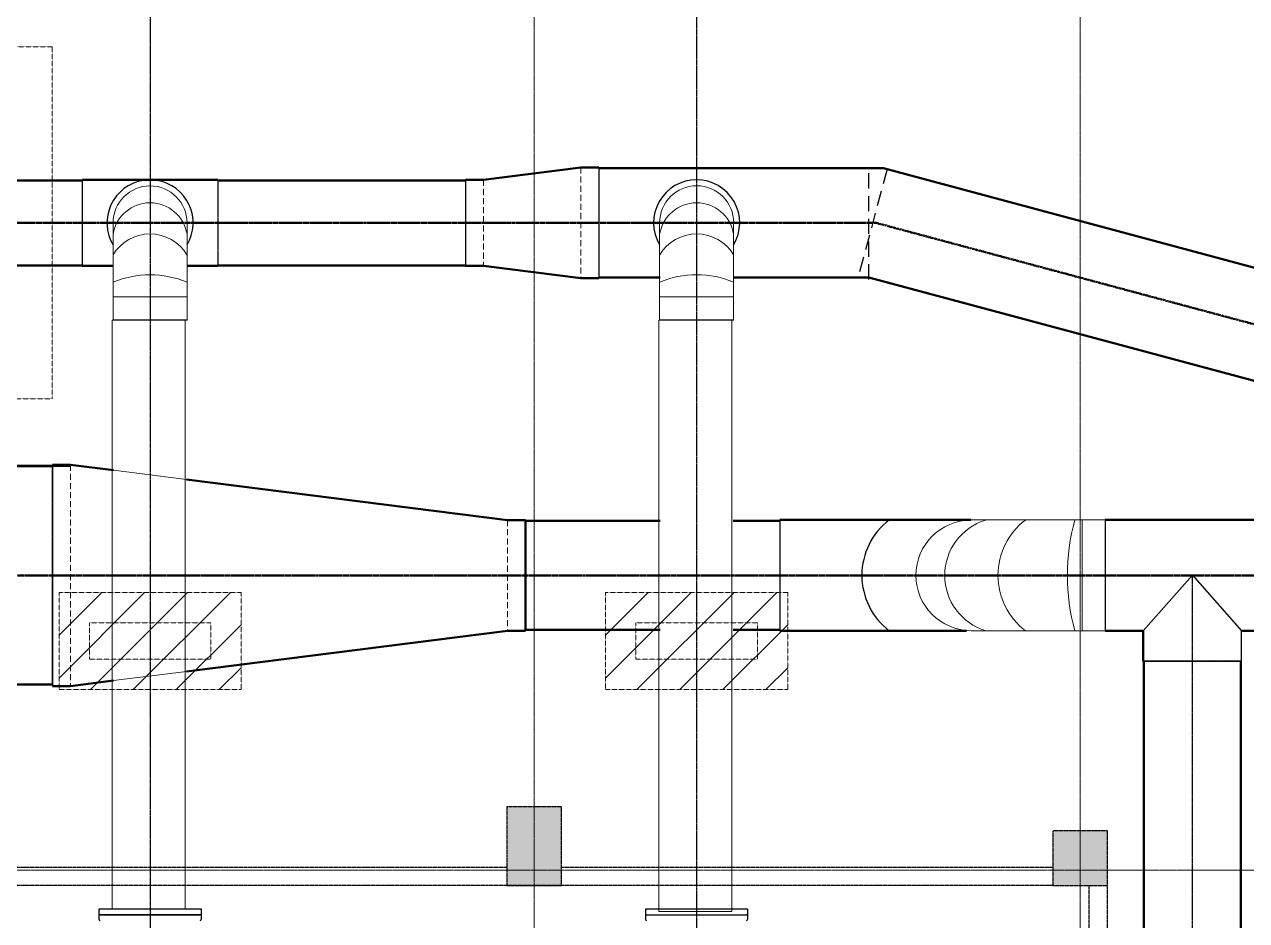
# Model space of a CAD drawing. Header units: inches. Extents: x 0 to 235202, y 0 to 184293.
# Drawn here: x 177803 to 187873, y 133027 to 140413 of the extents above; entities that cross this region are included whole.
import ezdxf
from ezdxf.enums import TextEntityAlignment as Align

# ---------------------------------------------------------------- set-up
doc = ezdxf.new("R2010")
doc.units = ezdxf.units.IN
doc.header["$MEASUREMENT"] = 0
for name, pattern in [('CENTER', [2, 1.25, -0.25, 0.25, -0.25]), ('HIDDEN', [0.375, 0.25, -0.125]), ('PHANTOM2', [1.25, 0.625, -0.125, 0.125, -0.125, 0.125, -0.125])]:
    doc.linetypes.add(name, pattern=pattern)
for name, color, linetype, lineweight in [('.5', 8, 'Continuous', 0), ('DIM', 251, 'Continuous', 0), ('hid', 8, 'HIDDEN', 0)]:
    doc.layers.add(name, color=color, linetype=linetype, lineweight=lineweight)
for name, color, linetype in [('2', 2, 'HIDDEN'), ('GRID_TXT45', 4, 'Continuous'), ('M-X-BKGD', 8, 'Continuous'), ('steel elbow 90deg', 3, 'Continuous'), ('steel reducer', 2, 'Continuous'), ('steel tee', 3, 'Continuous'), ('text', 3, 'Continuous'), ('WINDOW ELEV', 3, 'Continuous')]:
    doc.layers.add(name, color=color, linetype=linetype)
doc.styles.add('SIMPLEX', font='simplex.shx')
doc.styles.get("Standard").update_dxf_attribs({"font": 'arial.ttf'})
doc.linetypes.add('FENCE_LINE', pattern='A,0.5,-0.1,["X",Standard,S=0.1,R=0,X=-0.02,Y=-0.05],-0.1', length=0.7)

# ---------------------------------------------------------------- blocks, each defined once
blk = doc.blocks.new('FLOOR PLAN REV 2')
at = {"layer": 'DIM', "linetype": 'HIDDEN', "lineweight": 25, "ltscale": 10}
for points in [[(107752, 233142), (107302, 233142), (107302, 233792), (107752, 233792)], [(112252, 233592), (111802, 233592), (111802, 233142), (112252, 233142)]]:
    blk.add_hatch(color=8, dxfattribs=at).paths.add_polyline_path(points)
at = {"layer": '.5', "color": 8, "linetype": 'CENTER', "ltscale": 10}
for p, q in [((107527, 216571), (107527, 247856)), ((112027, 216571), (112027, 247856)), ((118917, 233269), (54403, 233269))]:
    blk.add_line(p, q, dxfattribs=at)
at = {"color": 8, "linetype": 'PHANTOM2', "ltscale": 20}
for p, q in [((104363, 246038), (104363, 222993)), ((108867, 246070), (108867, 225555)), ((112952, 225555), (112952, 235699))]:
    blk.add_line(p, q, dxfattribs=at)
at = {"color": 8}
for p, q in [((103943, 232901), (103943, 232951)), ((103943, 232951), (104783, 232951)), ((104783, 232951), (104783, 232901)), ((108447, 232899), (108447, 232951)), ((108447, 232951), (109287, 232951)), ((109287, 232951), (109287, 232899)), ((104783, 232901), (103943, 232901)), ((109287, 232899), (108447, 232899))]:
    blk.add_line(p, q, dxfattribs=at)
at = {"color": 8, "lineweight": -3, "ltscale": 5}
for p, q in [((103943, 232861), (103943, 232894)), ((103950, 232901), (104776, 232901)), ((104783, 232894), (104783, 232861)), ((108447, 232861), (108447, 232894)), ((108454, 232901), (109279, 232901)), ((109287, 232894), (109287, 232861))]:
    blk.add_line(p, q, dxfattribs=at)
for centre, start, end in [((103950, 232894), 90, 180), ((103950, 232861), 180, 270), ((104776, 232894), 360, 90), ((104776, 232861), 270, 0), ((108454, 232894), 90, 180), ((108454, 232861), 180, 270), ((109279, 232894), 360, 90), ((109279, 232861), 270, 0)]:
    blk.add_arc(centre, 7.24, start, end, dxfattribs=at)
at = {"layer": '2', "color": 8}
for p, q in [((103803, 238959), (103803, 238259)), ((104923, 238959), (104923, 238250)), ((106962, 238959), (106962, 238259)), ((108062, 239054), (108062, 238154)), ((103558, 234798), (103558, 236598)), ((109553, 236149), (109553, 235249)), ((112232, 236150), (112232, 235249)), ((113352, 234992), (112552, 234992))]:
    blk.add_line(p, q, dxfattribs=at)
at = {"layer": 'DIM', "color": 8, "linetype": 'HIDDEN', "ltscale": 7}
for p, q in [((101157, 240054), (103557, 240054)), ((103557, 240054), (103557, 237154)), ((103557, 237154), (101157, 237154)), ((105113, 235557), (103613, 235557)), ((103613, 235557), (103613, 234757)), ((105113, 234757), (105113, 235557)), ((109617, 235557), (108117, 235557)), ((108117, 235557), (108117, 234757)), ((109617, 234757), (109617, 235557)), ((104863, 235307), (103863, 235307)), ((103863, 235307), (103863, 235007)), ((104863, 235007), (104863, 235307)), ((109367, 235307), (108367, 235307)), ((108367, 235307), (108367, 235007)), ((109367, 235007), (109367, 235307)), ((103863, 235007), (104863, 235007)), ((108367, 235007), (109367, 235007)), ((103613, 234757), (105113, 234757)), ((108117, 234757), (109617, 234757))]:
    blk.add_line(p, q, dxfattribs=at)
at = {"layer": 'DIM', "color": 8, "lineweight": 50}
for p, q in [((107112, 238959), (107912, 239061)), ((108062, 239061), (107912, 239061)), ((104923, 238959), (103803, 238959)), ((107112, 238959), (106962, 238959)), ((108062, 239054), (110406, 239054)), ((110406, 239054), (113648, 238184)), ((103803, 238954), (102257, 238954)), ((106962, 238954), (104923, 238954)), ((103803, 238254), (102257, 238254)), ((106962, 238254), (104923, 238254)), ((103803, 238250), (104058, 238250)), ((104668, 238250), (104923, 238250)), ((107112, 238250), (106962, 238250)), ((107112, 238250), (107912, 238148)), ((108567, 238154), (108062, 238154)), ((109167, 238154), (110287, 238154)), ((110287, 238154), (113583, 237270)), ((108062, 238148), (107912, 238148)), ((99967, 236601), (103708, 236601)), ((101958, 236598), (103558, 236598)), ((103558, 236610), (103708, 236610)), ((104063, 236565), (103708, 236610)), ((107308, 236154), (104663, 236489)), ((107458, 236154), (107308, 236154)), ((107458, 236154), (107458, 235241)), ((107458, 236149), (108567, 236149)), ((109167, 236149), (109553, 236149)), ((111125, 236156), (109553, 236156)), ((113672, 236156), (112232, 236156)), ((107308, 235241), (104663, 234907)), ((107308, 235241), (107458, 235241)), ((107458, 235249), (108567, 235249)), ((109167, 235249), (109553, 235249)), ((111091, 235243), (109553, 235243)), ((112546, 235243), (112232, 235243)), ((112546, 234992), (112546, 235243)), ((113357, 235243), (113672, 235243)), ((112552, 226564), (112552, 234992)), ((113352, 226564), (113352, 234992)), ((104063, 234831), (103708, 234786)), ((101117, 234798), (103558, 234798)), ((101958, 234798), (103558, 234798)), ((103708, 234786), (103558, 234786))]:
    blk.add_line(p, q, dxfattribs=at)
at = {"layer": 'DIM', "color": 8, "linetype": 'PHANTOM2', "lineweight": 50, "ltscale": 20}
for p, q in [((99803, 238604), (110346, 238604)), ((110346, 238604), (113615, 237727)), ((116620, 235699), (75602, 235699))]:
    blk.add_line(p, q, dxfattribs=at)
at = {"layer": 'DIM', "color": 8}
for p, q in [((104058, 238604), (104058, 237802)), ((104668, 238604), (104668, 237802)), ((108562, 238605), (108562, 237802)), ((109171, 238605), (109171, 237802)), ((104668, 237995), (104058, 237995)), ((109171, 237995), (108562, 237995)), ((112043, 236156), (111130, 236156)), ((112232, 236156), (112043, 236156)), ((112043, 236156), (112043, 235243)), ((111130, 235243), (112043, 235243)), ((112232, 235243), (112043, 235243))]:
    blk.add_line(p, q, dxfattribs=at)
at = {"layer": 'DIM', "color": 8, "linetype": 'Continuous'}
for p, q in [((103613, 235206), (103965, 235557)), ((103613, 234852), (104318, 235557)), ((103872, 234757), (104672, 235557)), ((104225, 234757), (105025, 235557)), ((108117, 235206), (108468, 235557)), ((108117, 234852), (108822, 235557)), ((108375, 234757), (109175, 235557)), ((108729, 234757), (109529, 235557)), ((104579, 234757), (105113, 235292)), ((109082, 234757), (109617, 235292)), ((104932, 234757), (105113, 234938)), ((109436, 234757), (109617, 234938))]:
    blk.add_line(p, q, dxfattribs=at)
at = {"layer": 'DIM', "color": 8, "linetype": 'HIDDEN', "lineweight": 25, "ltscale": 10}
for p, q in [((107752, 233792), (107302, 233792)), ((107302, 233792), (107302, 233142)), ((107752, 233142), (107752, 233792)), ((112252, 233592), (111802, 233592)), ((111802, 233592), (111802, 233142)), ((112252, 233142), (112252, 233592)), ((107302, 233292), (103252, 233292)), ((111802, 233292), (107752, 233292)), ((111802, 233142), (75802, 233142)), ((107302, 233142), (107752, 233142)), ((111802, 233142), (112252, 233142)), ((112102, 227342), (112102, 233142)), ((112252, 227342), (112252, 233142))]:
    blk.add_line(p, q, dxfattribs=at)
at = {"layer": 'DIM', "color": 8, "linetype": 'FENCE_LINE', "ltscale": 25}
blk.add_arc((76434, 292014), 54111, 255.1469, 351.1141, dxfattribs=at)
at = {"layer": 'DIM', "color": 8}
for centre, radius, start, end in [((104363, 238604), 305, 0, 180), ((108867, 238605), 305, 0, 180), ((104363, 238461), 309, 9.4202, 170.5798), ((108867, 238461), 309, 9.4202, 170.5798), ((104363, 238158), 355, 30.9408, 149.0592), ((108867, 238158), 355, 30.9408, 149.0592), ((104363, 237380), 796, 67.5, 112.5), ((108867, 237381), 796, 67.5, 112.5), ((111130, 235699), 456, 90, 270), ((111388, 235699), 477, 106.9843, 253.0157), ((111924, 235699), 574, 127.369, 232.631), ((113671, 235699), 1749, 164.871, 195.129)]:
    blk.add_arc(centre, radius, start, end, dxfattribs=at)
at = {"layer": 'hid', "color": 8, "ltscale": 200}
for p, q in [((107912, 239061), (107912, 238148)), ((107112, 238959), (107112, 238250)), ((103708, 236610), (103708, 234786)), ((107308, 236154), (107308, 235241))]:
    blk.add_line(p, q, dxfattribs=at)
at = {"layer": 'hid', "color": 8, "linetype": 'Continuous'}
for p, q in [((104663, 236489), (104063, 236565)), ((104663, 234907), (104063, 234831))]:
    blk.add_line(p, q, dxfattribs=at)
at = {"layer": 'steel elbow 90deg', "color": 8}
for p, q in [((104668, 237802), (104058, 237802)), ((109171, 237802), (108562, 237802)), ((109553, 236156), (109553, 235243)), ((112232, 236156), (112232, 235243))]:
    blk.add_line(p, q, dxfattribs=at)
blk.add_arc((110802, 235699), 574, 127.369, 232.631, dxfattribs=at)
at = {"layer": 'steel reducer', "color": 8}
for p, q in [((108062, 239061), (108062, 238148)), ((106962, 238959), (106962, 238250)), ((103558, 236610), (103558, 234786))]:
    blk.add_line(p, q, dxfattribs=at)
at = {"layer": 'steel tee', "color": 8}
for p, q in [((103803, 238959), (103803, 238250)), ((112232, 236156), (112232, 235243)), ((112546, 235243), (112952, 235700)), ((112952, 235700), (113357, 235243)), ((113357, 234992), (113357, 235243)), ((112546, 234992), (113357, 234992))]:
    blk.add_line(p, q, dxfattribs=at)
for centre, start, end in [((108867, 238605), 90, 210.7888), ((108867, 238605), 329.2112, 90), ((104363, 238604), 99.3964, 210.7888), ((104363, 238604), 329.2112, 80.6036)]:
    blk.add_arc(centre, 355, start, end, dxfattribs=at)
at = {"layer": 'text', "color": 8, "linetype": 'HIDDEN', "ltscale": 500}
for p, q in [((110436, 239046), (110203, 238177)), ((110287, 238138), (110287, 239054))]:
    blk.add_line(p, q, dxfattribs=at)
at = {"layer": 'GRID_TXT45', "color": 8, "style": 'SIMPLEX'}
for p in [(53803, 233268), (53803, 227018), (53803, 220768)]:
    blk.add_attdef('GRD_TXT', text='', height=450, rotation=180, dxfattribs=at).set_placement(p, align=Align.MIDDLE_CENTER)
blk = doc.blocks.new('PLAN REV 1')
at = {"layer": 'DIM', "color": 8, "linetype": 'Continuous', "ltscale": 10}
for p, q in [((219907, 211906), (219907, 215050)), ((220507, 211906), (220507, 215050)), ((224411, 211906), (224411, 215050)), ((225011, 211923), (225011, 215050)), ((219907, 210199), (219907, 212005)), ((220507, 210199), (220507, 212005)), ((224411, 210177), (224411, 212005)), ((225011, 210177), (225011, 212005))]:
    blk.add_line(p, q, dxfattribs=at)
for points in [[(220507, 215050), (219907, 215050)], [(225011, 215050), (224411, 215050)], [(220507, 210199), (219907, 210199)], [(225011, 210177), (224411, 210177)]]:
    blk.add_lwpolyline(points, dxfattribs=at)
at = {"layer": 'WINDOW ELEV', "color": 1}
blk.add_blockref('FLOOR PLAN REV 2', (115855, -22752), dxfattribs=at)

msp = doc.modelspace()

# ---------------------------------------------------------------- block references
at = {"layer": 'M-X-BKGD', "color": 8}
msp.add_blockref('PLAN REV 1', (-41380, -77074.9), dxfattribs=at)

doc.saveas('drawing.dxf')
